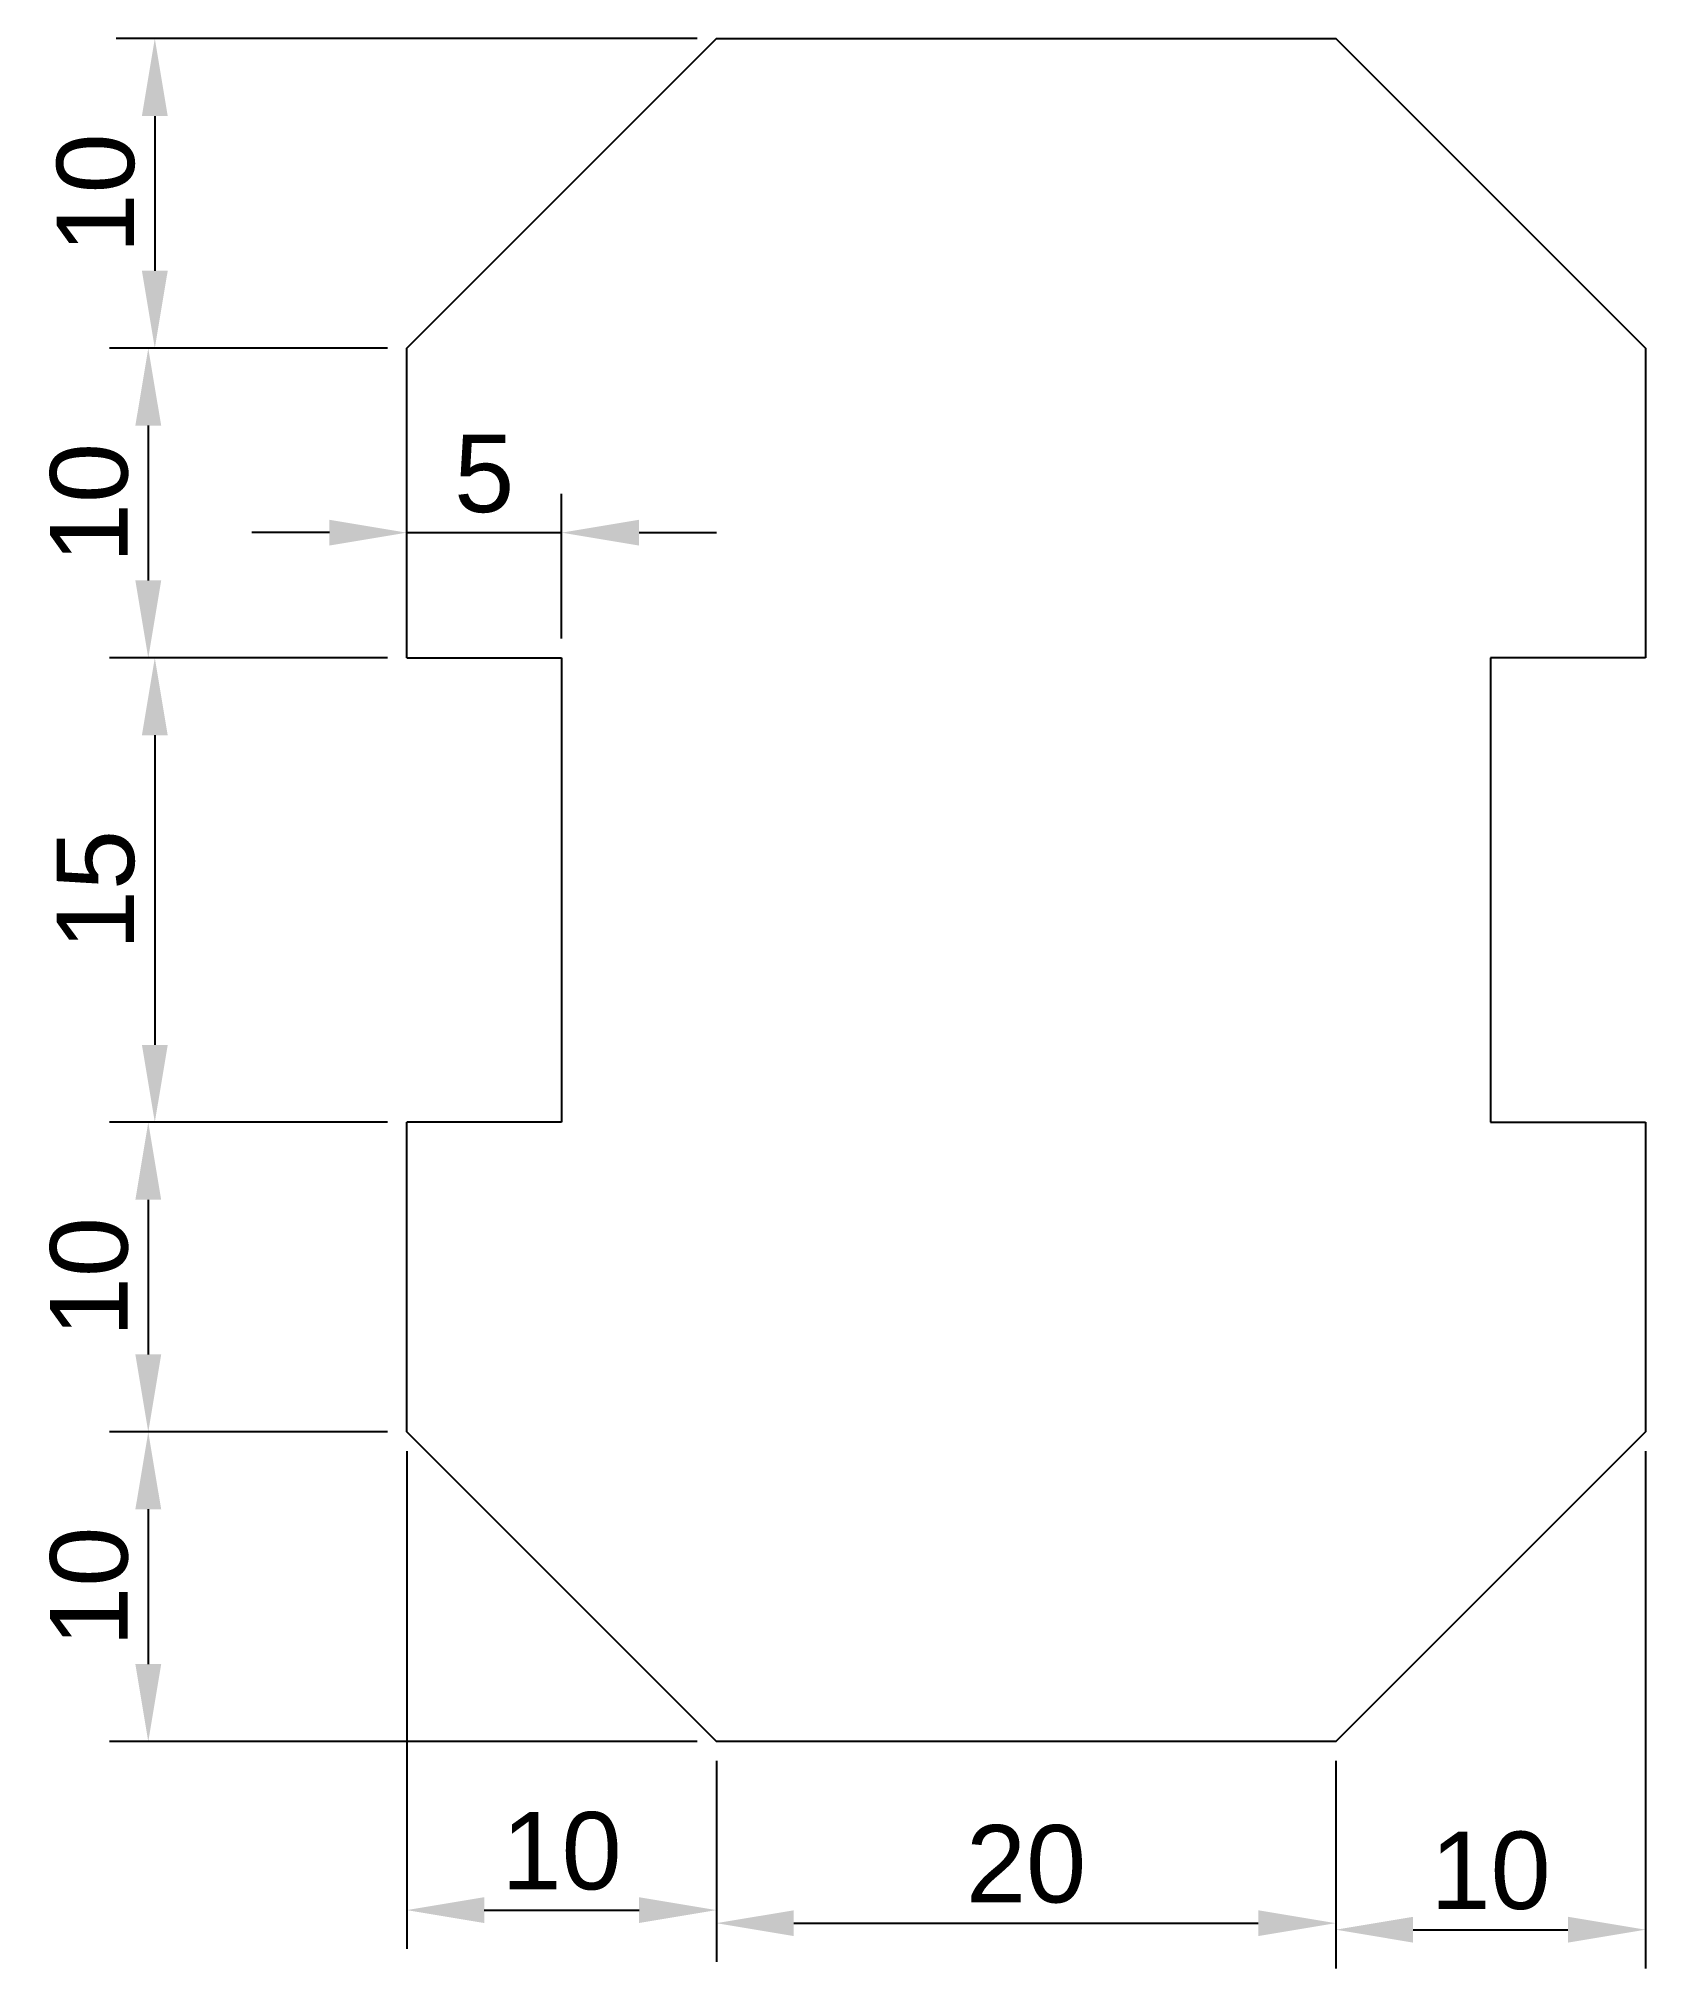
# Model space of a CAD drawing. Header units: millimetres. Extents: x 1653.5 to 1705.4, y 1829.4 to 1891.8.
import ezdxf

# ---------------------------------------------------------------- set-up
doc = ezdxf.new("R2010")
doc.units = ezdxf.units.MM
doc.styles.get("Standard").update_dxf_attribs({"font": 'arial.ttf'})
doc.dimstyles.new('ISO-25', dxfattribs={"dimtxt": 2.5, "dimasz": 2.5, "dimexe": 1.25, "dimexo": 0.625, "dimtad": 1, "dimtxsty": 'Standard', "dimcen": 2.5, "dimadec": 0, "dimazin": 0, "dimtfac": 1, "dimtmove": 0, "dimatfit": 3, "dimfxl": 1, "dimarcsym": 0})

# ---------------------------------------------------------------- blocks, each defined once
blk = doc.blocks.new('*D2')
at = {"color": 0, "lineweight": -2, "transparency": 16777216}
for p, q in [((1674.756, 1891.774), (1655.995, 1891.774)), ((1657.245, 1889.274), (1657.245, 1884.274)), ((1664.756, 1881.774), (1655.995, 1881.774))]:
    blk.add_line(p, q, dxfattribs=at)
at = {"color": 0, "transparency": 16777216}
for points in [[(1656.828, 1889.274), (1657.662, 1889.274), (1657.245, 1891.774)], [(1656.828, 1884.274), (1657.662, 1884.274), (1657.245, 1881.774)]]:
    blk.add_solid(points, dxfattribs=at)
at = {"layer": 'Defpoints', "color": 0, "transparency": 16777216}
for p in [(1675.381, 1891.774), (1657.245, 1881.774), (1665.381, 1881.774)]:
    blk.add_point(p, dxfattribs=at)
at = {"color": 0, "transparency": 16777216, "insert": (1655.344, 1886.774), "char_height": 2.5, "attachment_point": 5, "rotation": 90}
blk.add_mtext('10', dxfattribs=at)
blk = doc.blocks.new('*D3')
at = {"color": 0, "lineweight": -2, "transparency": 16777216}
for p, q in [((1664.756, 1881.774), (1655.784, 1881.774)), ((1657.034, 1879.274), (1657.034, 1874.274)), ((1664.756, 1871.774), (1655.784, 1871.774))]:
    blk.add_line(p, q, dxfattribs=at)
at = {"color": 0, "transparency": 16777216}
for points in [[(1656.617, 1879.274), (1657.451, 1879.274), (1657.034, 1881.774)], [(1656.617, 1874.274), (1657.451, 1874.274), (1657.034, 1871.774)]]:
    blk.add_solid(points, dxfattribs=at)
at = {"layer": 'Defpoints', "color": 0, "transparency": 16777216}
for p in [(1665.381, 1881.774), (1657.034, 1871.774), (1665.381, 1871.774)]:
    blk.add_point(p, dxfattribs=at)
at = {"color": 0, "transparency": 16777216, "insert": (1655.133, 1876.774), "char_height": 2.5, "attachment_point": 5, "rotation": 90}
blk.add_mtext('10', dxfattribs=at)
blk = doc.blocks.new('*D4')
at = {"color": 0, "lineweight": -2, "transparency": 16777216}
for p, q in [((1664.756, 1871.774), (1655.995, 1871.774)), ((1657.245, 1869.274), (1657.245, 1859.274)), ((1664.756, 1856.774), (1655.995, 1856.774))]:
    blk.add_line(p, q, dxfattribs=at)
at = {"color": 0, "transparency": 16777216}
for points in [[(1656.828, 1869.274), (1657.662, 1869.274), (1657.245, 1871.774)], [(1656.828, 1859.274), (1657.662, 1859.274), (1657.245, 1856.774)]]:
    blk.add_solid(points, dxfattribs=at)
at = {"layer": 'Defpoints', "color": 0, "transparency": 16777216}
for p in [(1665.381, 1871.774), (1657.245, 1856.774), (1665.381, 1856.774)]:
    blk.add_point(p, dxfattribs=at)
at = {"color": 0, "transparency": 16777216, "insert": (1655.344, 1864.274), "char_height": 2.5, "attachment_point": 5, "rotation": 90}
blk.add_mtext('15', dxfattribs=at)
blk = doc.blocks.new('*D5')
at = {"color": 0, "lineweight": -2, "transparency": 16777216}
for p, q in [((1665.381, 1872.399), (1665.381, 1877.067)), ((1670.381, 1872.399), (1670.381, 1877.067)), ((1662.881, 1875.817), (1660.381, 1875.817)), ((1665.381, 1875.817), (1670.381, 1875.817)), ((1672.881, 1875.817), (1675.381, 1875.817))]:
    blk.add_line(p, q, dxfattribs=at)
at = {"color": 0, "transparency": 16777216}
for points in [[(1662.881, 1876.234), (1662.881, 1875.4), (1665.381, 1875.817)], [(1672.881, 1876.234), (1672.881, 1875.4), (1670.381, 1875.817)]]:
    blk.add_solid(points, dxfattribs=at)
at = {"layer": 'Defpoints', "color": 0, "transparency": 16777216}
for p in [(1670.381, 1875.817), (1665.381, 1871.774), (1670.381, 1871.774)]:
    blk.add_point(p, dxfattribs=at)
at = {"color": 0, "transparency": 16777216, "insert": (1667.881, 1877.713), "char_height": 2.5, "attachment_point": 5}
blk.add_mtext('5', dxfattribs=at)
blk = doc.blocks.new('*D6')
at = {"color": 0, "lineweight": -2, "transparency": 16777216}
for p, q in [((1664.756, 1856.774), (1655.784, 1856.774)), ((1657.034, 1854.274), (1657.034, 1849.274)), ((1664.756, 1846.774), (1655.784, 1846.774))]:
    blk.add_line(p, q, dxfattribs=at)
at = {"color": 0, "transparency": 16777216}
for points in [[(1656.617, 1854.274), (1657.451, 1854.274), (1657.034, 1856.774)], [(1656.617, 1849.274), (1657.451, 1849.274), (1657.034, 1846.774)]]:
    blk.add_solid(points, dxfattribs=at)
at = {"layer": 'Defpoints', "color": 0, "transparency": 16777216}
for p in [(1665.381, 1856.774), (1657.034, 1846.774), (1665.381, 1846.774)]:
    blk.add_point(p, dxfattribs=at)
at = {"color": 0, "transparency": 16777216, "insert": (1655.133, 1851.774), "char_height": 2.5, "attachment_point": 5, "rotation": 90}
blk.add_mtext('10', dxfattribs=at)
blk = doc.blocks.new('*D7')
at = {"color": 0, "lineweight": -2, "transparency": 16777216}
for p, q in [((1664.756, 1846.774), (1655.784, 1846.774)), ((1657.034, 1844.274), (1657.034, 1839.274)), ((1674.756, 1836.774), (1655.784, 1836.774))]:
    blk.add_line(p, q, dxfattribs=at)
at = {"color": 0, "transparency": 16777216}
for points in [[(1656.617, 1844.274), (1657.451, 1844.274), (1657.034, 1846.774)], [(1656.617, 1839.274), (1657.451, 1839.274), (1657.034, 1836.774)]]:
    blk.add_solid(points, dxfattribs=at)
at = {"layer": 'Defpoints', "color": 0, "transparency": 16777216}
for p in [(1665.381, 1846.774), (1657.034, 1836.774), (1675.381, 1836.774)]:
    blk.add_point(p, dxfattribs=at)
at = {"color": 0, "transparency": 16777216, "insert": (1655.133, 1841.774), "char_height": 2.5, "attachment_point": 5, "rotation": 90}
blk.add_mtext('10', dxfattribs=at)
blk = doc.blocks.new('*D8')
at = {"color": 0, "lineweight": -2, "transparency": 16777216}
for p, q in [((1665.381, 1846.149), (1665.381, 1830.079)), ((1675.381, 1836.149), (1675.381, 1830.079)), ((1667.881, 1831.329), (1672.881, 1831.329))]:
    blk.add_line(p, q, dxfattribs=at)
at = {"color": 0, "transparency": 16777216}
for points in [[(1667.881, 1831.745), (1667.881, 1830.912), (1665.381, 1831.329)], [(1672.881, 1831.745), (1672.881, 1830.912), (1675.381, 1831.329)]]:
    blk.add_solid(points, dxfattribs=at)
at = {"layer": 'Defpoints', "color": 0, "transparency": 16777216}
for p in [(1665.381, 1846.774), (1675.381, 1836.774), (1675.381, 1831.329)]:
    blk.add_point(p, dxfattribs=at)
at = {"color": 0, "transparency": 16777216, "insert": (1670.381, 1833.23), "char_height": 2.5, "attachment_point": 5}
blk.add_mtext('10', dxfattribs=at)
blk = doc.blocks.new('*D9')
at = {"color": 0, "lineweight": -2, "transparency": 16777216}
for p, q in [((1675.381, 1836.149), (1675.381, 1829.657)), ((1695.381, 1836.149), (1695.381, 1829.657)), ((1677.881, 1830.907), (1692.881, 1830.907))]:
    blk.add_line(p, q, dxfattribs=at)
at = {"color": 0, "transparency": 16777216}
for points in [[(1677.881, 1831.323), (1677.881, 1830.49), (1675.381, 1830.907)], [(1692.881, 1831.323), (1692.881, 1830.49), (1695.381, 1830.907)]]:
    blk.add_solid(points, dxfattribs=at)
at = {"layer": 'Defpoints', "color": 0, "transparency": 16777216}
for p in [(1675.381, 1836.774), (1695.381, 1836.774), (1695.381, 1830.907)]:
    blk.add_point(p, dxfattribs=at)
at = {"color": 0, "transparency": 16777216, "insert": (1685.381, 1832.808), "char_height": 2.5, "attachment_point": 5}
blk.add_mtext('20', dxfattribs=at)
blk = doc.blocks.new('*D10')
at = {"color": 0, "lineweight": -2, "transparency": 16777216}
for p, q in [((1705.381, 1846.149), (1705.381, 1829.446)), ((1695.381, 1836.149), (1695.381, 1829.446)), ((1697.881, 1830.696), (1702.881, 1830.696))]:
    blk.add_line(p, q, dxfattribs=at)
at = {"color": 0, "transparency": 16777216}
for points in [[(1697.881, 1831.113), (1697.881, 1830.279), (1695.381, 1830.696)], [(1702.881, 1831.113), (1702.881, 1830.279), (1705.381, 1830.696)]]:
    blk.add_solid(points, dxfattribs=at)
at = {"layer": 'Defpoints', "color": 0, "transparency": 16777216}
for p in [(1705.381, 1846.774), (1695.381, 1836.774), (1705.381, 1830.696)]:
    blk.add_point(p, dxfattribs=at)
at = {"color": 0, "transparency": 16777216, "insert": (1700.381, 1832.597), "char_height": 2.5, "attachment_point": 5}
blk.add_mtext('10', dxfattribs=at)

msp = doc.modelspace()

# ---------------------------------------------------------------- linework, layer by layer
for p, q in [((1665.381, 1871.774), (1670.381, 1871.774)), ((1670.381, 1871.774), (1670.381, 1856.774)), ((1705.381, 1871.774), (1700.381, 1871.774)), ((1700.381, 1871.774), (1700.381, 1856.774)), ((1670.381, 1856.774), (1665.381, 1856.774)), ((1700.381, 1856.774), (1705.381, 1856.774))]:
    msp.add_line(p, q)
for points in [[(1665.381, 1871.774), (1665.381, 1881.774), (1675.381, 1891.774), (1695.381, 1891.774), (1705.381, 1881.774), (1705.381, 1871.774)], [(1705.381, 1856.774), (1705.381, 1846.774), (1695.381, 1836.774), (1675.381, 1836.774), (1665.381, 1846.774), (1665.381, 1856.774)]]:
    msp.add_lwpolyline(points)

# ---------------------------------------------------------------- dimensions: what is measured, and where the dimension line sits
at = {"color": 40, "true_color": 0xf8d731}
for base, p1, p2, picture, middle in [((1657.245, 1881.774), (1675.381, 1891.774), (1665.381, 1881.774), '*D2', (1655.344, 1886.774)), ((1657.034, 1871.774), (1665.381, 1881.774), (1665.381, 1871.774), '*D3', (1655.133, 1876.774)), ((1657.245, 1856.774), (1665.381, 1871.774), (1665.381, 1856.774), '*D4', (1655.344, 1864.274)), ((1657.034, 1846.774), (1665.381, 1856.774), (1665.381, 1846.774), '*D6', (1655.133, 1851.774)), ((1657.034, 1836.774), (1665.381, 1846.774), (1675.381, 1836.774), '*D7', (1655.133, 1841.774))]:
    dim = msp.add_linear_dim(base=base, p1=p1, p2=p2, angle=90, dimstyle='ISO-25', dxfattribs=at)
    dim.commit()
    dim.dimension.update_dxf_attribs({"geometry": picture, "text_midpoint": middle})
for base, p1, p2, picture, middle in [((1670.381, 1875.817), (1665.381, 1871.774), (1670.381, 1871.774), '*D5', (1667.881, 1877.713)), ((1675.381, 1831.329), (1665.381, 1846.774), (1675.381, 1836.774), '*D8', (1670.381, 1833.23)), ((1705.381, 1830.696), (1695.381, 1836.774), (1705.381, 1846.774), '*D10', (1700.381, 1832.597)), ((1695.381, 1830.907), (1675.381, 1836.774), (1695.381, 1836.774), '*D9', (1685.381, 1832.808))]:
    dim = msp.add_linear_dim(base=base, p1=p1, p2=p2, dimstyle='ISO-25', dxfattribs=at)
    dim.commit()
    dim.dimension.update_dxf_attribs({"geometry": picture, "text_midpoint": middle})

doc.saveas('drawing.dxf')
